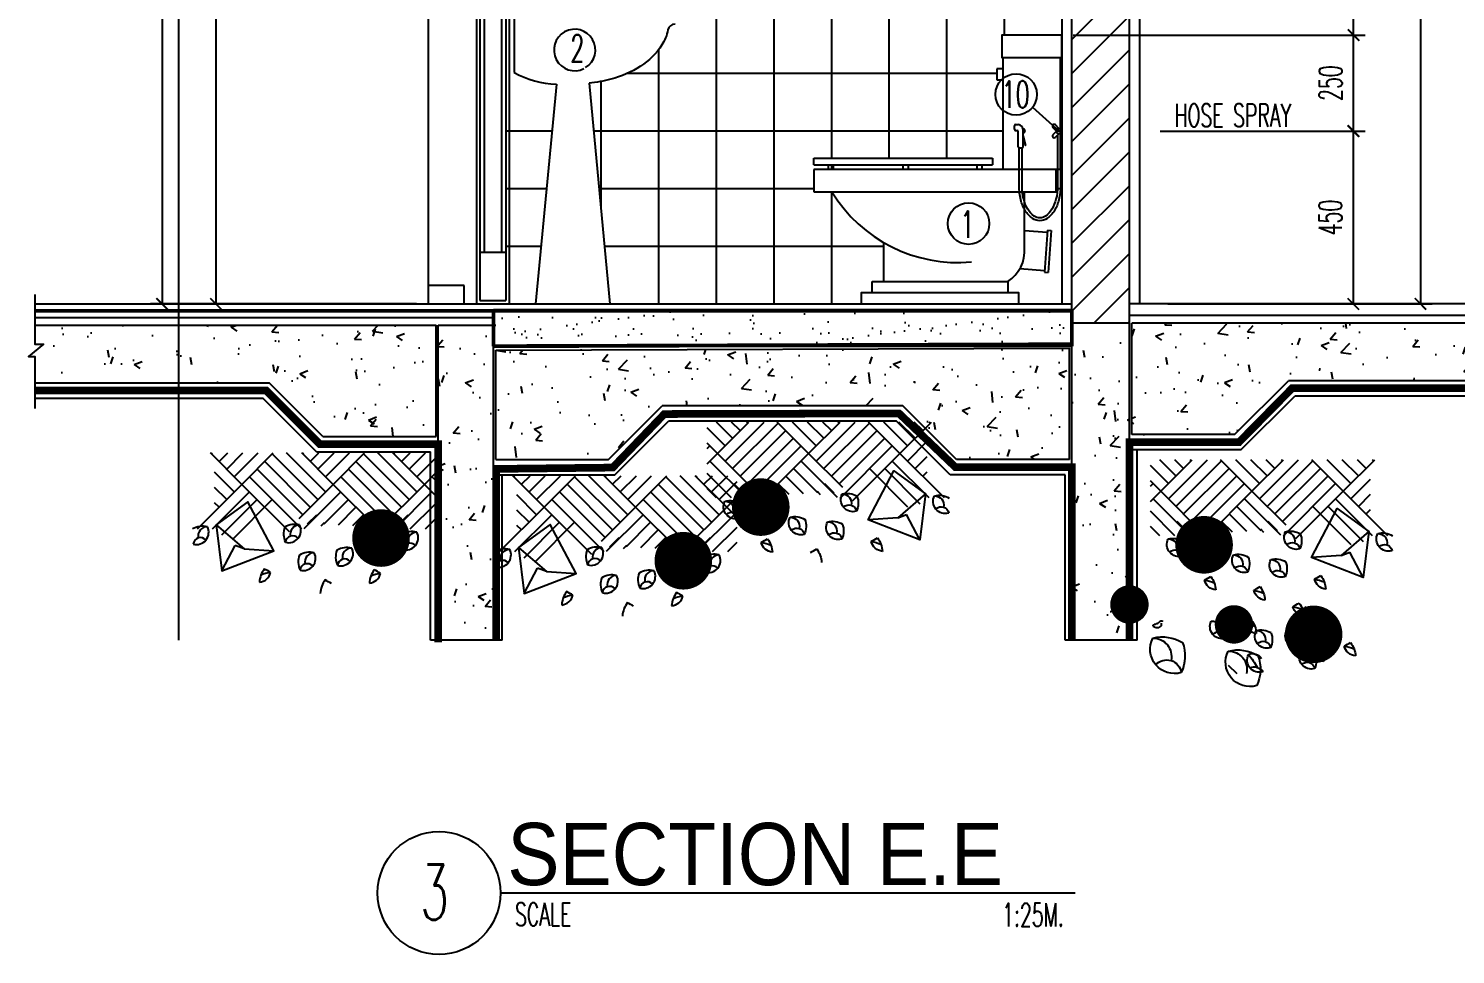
# Model space of a CAD drawing. Extents: x 417682.5 to 417711.4, y 43413.5 to 43433.4.
# Drawn here: x 417697.911 to 417701.626, y 43419.84 to 43422.251 of the extents above; entities that cross this region are included whole.
import ezdxf

# ---------------------------------------------------------------- set-up
doc = ezdxf.new("R2010")
doc.units = 0
doc.header["$MEASUREMENT"] = 0
doc.header["$PDMODE"] = 3
doc.header["$PDSIZE"] = 0.1
doc.linetypes.add('CENTERX2', pattern=[4, 2.5, -0.5, 0.5, -0.5])
doc.linetypes.add('HIDDEN2', pattern=[0.1875, 0.125, -0.0625])
doc.layers.get('0').update_dxf_attribs({"linetype": 'CONTINUOUS'})
doc.layers.get('DEFPOINTS').update_dxf_attribs({"linetype": 'CONTINUOUS'})
for name, color, linetype in [('2', 2, 'CONTINUOUS'), ('A-HATCH', 11, 'CONTINUOUS'), ('AXES', 11, 'CENTERX2'), ('Dimout', 4, 'CONTINUOUS'), ('DW', 7, 'CONTINUOUS'), ('FIX', 3, 'CONTINUOUS'), ('gravel', 11, 'CONTINUOUS'), ('Hatch', 11, 'CONTINUOUS'), ('Plaster', 7, 'CONTINUOUS'), ('SANI', 2, 'CONTINUOUS'), ('Tile', 5, 'CONTINUOUS'), ('TITLE', 6, 'CONTINUOUS'), ('TXT', 2, 'CONTINUOUS'), ('TXT1', 2, 'CONTINUOUS'), ('WALL', 6, 'CONTINUOUS'), ('WallPartition', 2, 'CONTINUOUS'), ('Windows', 9, 'CONTINUOUS')]:
    doc.layers.add(name, color=color, linetype=linetype)
doc.styles.add('ROMANS', font='ROMANS.shx', dxfattribs={"width": 0.6})
doc.styles.add('TTXT', font='swisse.ttf', dxfattribs={"width": 0.6})
doc.dimstyles.new('R50', dxfattribs={"dimscale": 0, "dimtxt": 0.06, "dimasz": 0.03, "dimexe": 0.03, "dimexo": 0.03, "dimgap": 0.03, "dimtad": 1, "dimdec": 0, "dimlfac": 1000, "dimzin": 13, "dimdsep": 46, "dimtxsty": 'ROMANS', "dimblk": 'ARCHTICK', "dimcen": 0.09, "dimclrd": 4, "dimclre": 4, "dimclrt": 2, "dimadec": 0, "dimazin": 0, "dimtfac": 1, "dimtdec": 0, "dimtofl": 0, "dimtmove": 2, "dimatfit": 3, "dimldrblk": 'CLOSEDBLANK', "dimfxl": 0, "dimtolj": 1, "dimtzin": 0, "dimarcsym": 0})

# ---------------------------------------------------------------- blocks, each defined once
blk = doc.blocks.new('_ARCHTICK')
at = {"color": 0, "linetype": 'ByBlock', "const_width": 0.15}
blk.add_lwpolyline([(-0.5, -0.5), (0.5, 0.5)], dxfattribs=at)
blk = doc.blocks.new('*D134')
at = {"layer": 'DEFPOINTS', "color": 0}
for p in [(417701.3611, 43424.2341), (417701.3604, 43421.5341), (417701.5354, 43421.5341)]:
    blk.add_point(p, dxfattribs=at)
at = {"layer": 'Dimout', "color": 4, "lineweight": -2}
for p, q in [((417701.3911, 43424.2341), (417701.5654, 43424.2341)), ((417701.5354, 43424.2341), (417701.5354, 43421.5341)), ((417701.3904, 43421.5341), (417701.5654, 43421.5341))]:
    blk.add_line(p, q, dxfattribs=at)
at = {"layer": 'Dimout', "color": 4, "lineweight": -2, "xscale": 0.03, "yscale": 0.03, "zscale": 0.03}
for p, rotation in [((417701.5354, 43424.2341), 90), ((417701.5354, 43421.5341), 270)]:
    blk.add_blockref('_ARCHTICK', p, dxfattribs=dict(at, rotation=rotation))
at = {"layer": 'Dimout', "color": 2, "insert": (417701.4754, 43422.8841), "char_height": 0.06, "attachment_point": 5, "rotation": 90, "style": 'ROMANS'}
blk.add_mtext('\\A1;2700', dxfattribs=at)
blk = doc.blocks.new('_ClosedBlank')
at = {"color": 0, "linetype": 'ByBlock', "lineweight": -2}
for p, q in [((-1, 0.17), (0, 0)), ((-1, 0.17), (-1, -0.17)), ((0, 0), (-1, -0.17))]:
    blk.add_line(p, q, dxfattribs=at)
blk = doc.blocks.new('*D135')
at = {"layer": 'DEFPOINTS', "color": 0}
for p in [(417700.8073, 43423.4341), (417701.3611, 43423.4341), (417700.6013, 43422.2341)]:
    blk.add_point(p, dxfattribs=at)
at = {"layer": 'Dimout', "color": 4, "lineweight": -2}
for p, q in [((417700.8373, 43423.4341), (417701.3911, 43423.4341)), ((417701.3611, 43422.2341), (417701.3611, 43423.4341)), ((417700.6313, 43422.2341), (417701.3911, 43422.2341))]:
    blk.add_line(p, q, dxfattribs=at)
at = {"layer": 'Dimout', "color": 4, "lineweight": -2, "xscale": 0.03, "yscale": 0.03, "zscale": 0.03}
for p, rotation in [((417701.3611, 43423.4341), 90), ((417701.3611, 43422.2341), 270)]:
    blk.add_blockref('_ARCHTICK', p, dxfattribs=dict(at, rotation=rotation))
at = {"layer": 'Dimout', "color": 2, "insert": (417701.3011, 43422.8341), "char_height": 0.06, "attachment_point": 5, "rotation": 90, "style": 'ROMANS'}
blk.add_mtext('\\A1;1200', dxfattribs=at)
blk = doc.blocks.new('*D136')
at = {"layer": 'DEFPOINTS', "color": 0}
for p in [(417701.3611, 43422.2341), (417701.3611, 43422.2341), (417700.8273, 43421.9841)]:
    blk.add_point(p, dxfattribs=at)
at = {"layer": 'Dimout', "color": 4, "lineweight": -2}
for p, q in [((417701.3611, 43421.9841), (417701.3611, 43422.2341)), ((417700.8573, 43421.9841), (417701.3911, 43421.9841))]:
    blk.add_line(p, q, dxfattribs=at)
at = {"layer": 'Dimout', "color": 4, "lineweight": -2, "xscale": 0.03, "yscale": 0.03, "zscale": 0.03}
for p, rotation in [((417701.3611, 43422.2341), 90), ((417701.3611, 43421.9841), 270)]:
    blk.add_blockref('_ARCHTICK', p, dxfattribs=dict(at, rotation=rotation))
at = {"layer": 'Dimout', "color": 2, "insert": (417701.3011, 43422.1091), "char_height": 0.06, "attachment_point": 5, "rotation": 90, "style": 'ROMANS'}
blk.add_mtext('\\A1;250', dxfattribs=at)
blk = doc.blocks.new('A$C03B742BD')
at = {"layer": 'SANI'}
for p, q in [((0, 0.238), (0, 0.247)), ((0.003, 0.25), (0.01, 0.25)), ((0.003, 0.235), (0.007, 0.235)), ((0.01, 0.192), (0.01, 0.232)), ((0.0225, 0.192), (0.0225, 0.2375)), ((0.1091, 0.234), (0.1003, 0.2428)), ((0.1091, 0.2324), (0.1003, 0.2237)), ((0.1155, 0.2404), (0.1067, 0.2492)), ((0.1155, 0.2261), (0.1067, 0.2173)), ((0.012, 0.19), (0.0205, 0.19)), ((0.0225, 0.221), (0.0291, 0.197)), ((0.0225, 0.2172), (0.0282, 0.1967))]:
    blk.add_line(p, q, dxfattribs=at)
for points in [[(0.12, 0.2271), (0.12, 0.09, -0.060702), (0.1156, 0.0539, -0.074102), (0.1043, 0.0264, -0.106911), (0.0852, 0.0059, -0.152771), (0.0663, 0, -0.152771), (0.0473, 0.0059, -0.106911), (0.0282, 0.0264, -0.074102), (0.0169, 0.0539, -0.060702), (0.0125, 0.09), (0.0125, 0.19)], [(0.1125, 0.2231), (0.1125, 0.09, -0.060702), (0.1083, 0.0557, -0.074102), (0.0978, 0.0302, -0.106911), (0.0809, 0.0121, -0.152771), (0.0663, 0.0075, -0.152771), (0.0516, 0.0121, -0.106911), (0.0347, 0.0302, -0.074102), (0.0242, 0.0557, -0.060702), (0.02, 0.09), (0.02, 0.19)], [(0.0225, 0.2283, 0.064258), (0.0248, 0.2292, 0.106392), (0.0269, 0.2311, 0.159292), (0.0277, 0.2335, 0.159292), (0.0269, 0.236, 0.106392), (0.0248, 0.2379, 0.066222), (0.0224, 0.2388, 0.057624)], [(0.0225, 0.2303, 0.046557), (0.0238, 0.2309, 0.106392), (0.0253, 0.2323, 0.159292), (0.0257, 0.2335, 0.159292), (0.0253, 0.2348, 0.106392), (0.0238, 0.2362, 0.046557), (0.0225, 0.2367, 0.057624)]]:
    blk.add_lwpolyline(points, format="xyb", dxfattribs=at)
blk.add_circle((0.1163, 0.2332), 0.0072, dxfattribs=at)
for centre, radius, start, end in [((0.003, 0.247), 0.003, 90, 180), ((0.003, 0.238), 0.003, 180, 270), ((0.007, 0.232), 0.003, 0, 90), ((0.01, 0.2375), 0.0125, 0, 90), ((0.1035, 0.246), 0.0045, 45, 225), ((0.1035, 0.2205), 0.0045, 135, 315), ((0.012, 0.192), 0.002, 180, 270), ((0.0205, 0.192), 0.002, 270, 0), ((0.0286, 0.1968), 0.0005, 194.5389, 16.2381)]:
    blk.add_arc(centre, radius, start, end, dxfattribs=at)
blk = doc.blocks.new('*D137')
at = {"layer": 'DEFPOINTS', "color": 0}
for p in [(417701.3604, 43421.9841), (417700.8473, 43421.5341), (417701.3604, 43421.5341)]:
    blk.add_point(p, dxfattribs=at)
at = {"layer": 'Dimout', "color": 4, "lineweight": -2}
for p, q in [((417701.3604, 43421.9841), (417701.3604, 43421.5341)), ((417700.8773, 43421.5341), (417701.3904, 43421.5341))]:
    blk.add_line(p, q, dxfattribs=at)
at = {"layer": 'Dimout', "color": 4, "lineweight": -2, "xscale": 0.03, "yscale": 0.03, "zscale": 0.03}
for p, rotation in [((417701.3604, 43421.9841), 90), ((417701.3604, 43421.5341), 270)]:
    blk.add_blockref('_ARCHTICK', p, dxfattribs=dict(at, rotation=rotation))
at = {"layer": 'Dimout', "color": 2, "insert": (417701.3004, 43421.7591), "char_height": 0.06, "attachment_point": 5, "rotation": 90, "style": 'ROMANS'}
blk.add_mtext('\\A1;450', dxfattribs=at)
blk = doc.blocks.new('COMP')
at = {"layer": 'FIX'}
for p, q in [((-0.0411, 0.35), (-0.0411, 0.6416)), ((0.1079, 0.35), (0.1079, 0.6416)), ((-0.0575, 0.6125), (-0.0575, 0.5833)), ((-0.0411, 0.6125), (-0.0575, 0.6125)), ((-0.0575, 0.5833), (-0.0411, 0.5833)), ((-0.5343, 0.3618), (-0.5343, 0.3792)), ((-0.5343, 0.3792), (-0.0685, 0.3792)), ((-0.0685, 0.3792), (-0.0685, 0.3618)), ((-0.5343, 0.3618), (-0.0685, 0.3618)), ((-0.5343, 0.35), (-0.5343, 0.2917)), ((0.1079, 0.35), (-0.5343, 0.35)), ((-0.4959, 0.35), (-0.4959, 0.3618)), ((-0.4825, 0.35), (-0.4825, 0.3618)), ((-0.301, 0.35), (-0.301, 0.3618)), ((-0.2876, 0.35), (-0.2876, 0.3618)), ((-0.1087, 0.35), (-0.1087, 0.3618)), ((-0.0953, 0.35), (-0.0953, 0.3618)), ((0.0971, 0.2917), (0.0971, 0.35)), ((-0.5343, 0.2917), (0.0971, 0.2917)), ((0.0146, 0.1458), (0.0146, 0.2917)), ((0.0146, 0.1914), (0.0738, 0.1873)), ((0.0741, 0.1923), (0.0665, 0.0825)), ((0.0741, 0.1923), (0.0841, 0.1916)), ((0.0841, 0.1916), (0.0765, 0.0818)), ((-0.3528, 0.1603), (-0.3528, 0.0583)), ((0.0027, 0.092), (0.0669, 0.0875)), ((0.0665, 0.0825), (0.0765, 0.0818)), ((-0.382, 0.0583), (-0.0292, 0.0583)), ((-0.382, 0.0292), (-0.382, 0.0583)), ((-0.0292, 0.0583), (-0.0292, 0.0292))]:
    blk.add_line(p, q, dxfattribs=at)
for points in [[(0.1117, 0.6416), (0.1117, 0.7), (-0.0449, 0.7), (-0.0449, 0.6416)], [(0, 0), (0, 0.0292), (-0.4111, 0.0292), (-0.4111, 0)]]:
    blk.add_lwpolyline(points, close=True, dxfattribs=at)
for centre, radius, start, end in [((-0.1594, 0.4916), 0.3837, 211.4114, 275.3446), ((-0.0802, 0.1385), 0.0951, 302.4712, 4.3987)]:
    blk.add_arc(centre, radius, start, end, dxfattribs=at)
blk = doc.blocks.new('A$C22107CF4')
for p, q in [((0.1286, 0.2837), (0.0467, 0.3655)), ((0.0494, 0.3629), (0.052, 0.3655)), ((0.0692, 0.3431), (0.0916, 0.3655)), ((0.089, 0.3233), (0.1312, 0.3655)), ((0.1088, 0.3035), (0.1708, 0.3655)), ((0.1286, 0.2837), (0.2104, 0.3655)), ((0.3068, 0.2243), (0.188, 0.3431)), ((0.3266, 0.2441), (0.2078, 0.3629)), ((0.3464, 0.2639), (0.2447, 0.3655)), ((0.3662, 0.2837), (0.2843, 0.3655)), ((0.287, 0.3629), (0.2896, 0.3655)), ((0.3068, 0.3431), (0.3292, 0.3655)), ((0.3266, 0.3233), (0.3688, 0.3655)), ((0.3464, 0.3035), (0.4084, 0.3655)), ((0.3662, 0.2837), (0.448, 0.3655)), ((0.5444, 0.2243), (0.4256, 0.3431)), ((0.5642, 0.2441), (0.4454, 0.3629)), ((0.584, 0.2639), (0.4823, 0.3655)), ((0.6038, 0.2837), (0.5219, 0.3655)), ((0.5246, 0.3629), (0.5272, 0.3655)), ((0.5444, 0.3431), (0.5668, 0.3655)), ((0.5642, 0.3233), (0.6064, 0.3655)), ((0.584, 0.3035), (0.6308, 0.3504)), ((0.1088, 0.2639), (0.0574, 0.3153)), ((0.2844, 0.1675), (0.1484, 0.3035)), ((0.287, 0.2045), (0.1682, 0.3233)), ((0.5048, 0.1847), (0.386, 0.3035)), ((0.5246, 0.2045), (0.4058, 0.3233)), ((0.6038, 0.2837), (0.6308, 0.3108)), ((0.6308, 0.2962), (0.6236, 0.3035)), ((0.0126, 0.1677), (0.1286, 0.2837)), ((0.0522, 0.1677), (0.1484, 0.2639)), ((0.089, 0.2441), (0.0574, 0.2757)), ((0.2522, 0.1601), (0.1286, 0.2837)), ((0.2775, 0.195), (0.3662, 0.2837)), ((0.2911, 0.169), (0.386, 0.2639)), ((0.4822, 0.1677), (0.3662, 0.2837)), ((0.4877, 0.1677), (0.6038, 0.2837)), ((0.5273, 0.1677), (0.6236, 0.2639)), ((0.6308, 0.2566), (0.6038, 0.2837)), ((0.0692, 0.2243), (0.0574, 0.2361)), ((0.0761, 0.152), (0.1682, 0.2441)), ((0.1077, 0.144), (0.2078, 0.2441)), ((0.3425, 0.1808), (0.4058, 0.2441)), ((0.3799, 0.1786), (0.4256, 0.2243)), ((0.5669, 0.1677), (0.6308, 0.2316)), ((0.2998, 0.1806), (0.3237, 0.2045)), ((0.4173, 0.1764), (0.4454, 0.2045)), ((0.4927, 0.1359), (0.5613, 0.2045)), ((0.6065, 0.1677), (0.6308, 0.192)), ((0.335, 0.1762), (0.3435, 0.1847)), ((0.4547, 0.1742), (0.4652, 0.1847))]:
    blk.add_line(p, q)
for points in [[(0.0766, 0.0585), (0.2116, 0.111), (0.1441, 0.2385), (0.0616, 0.1785), (0.0766, 0.0585), (0.1112, 0.1244)], [(0.1343, 0.1163), (0.2116, 0.111), (0.1441, 0.2385), (0.0616, 0.1785), (0.1343, 0.1163), (0.1112, 0.1244)]]:
    blk.add_lwpolyline(points)
for centre, radius, start, end in [((0.0263, 0.124), 0.0509, 76.0322, 121.1405), ((0.0105, 0.1589), 0.0317, 253.7091, 27.4015), ((0.0385, 0.1494), 0.024, 89.5708, 192.7334), ((0.2876, 0.1547), 0.0506, 159.5756, 205.1522), ((0.2666, 0.1288), 0.0509, 76.0322, 121.1405), ((0.2507, 0.1636), 0.0317, 253.7091, 27.4015), ((0.261, 0.1305), 0.0193, 42.46, 171.8043), ((0.2787, 0.1542), 0.024, 89.5708, 192.7334), ((0.5929, 0.1359), 0.0506, 159.5756, 205.1522), ((0.5718, 0.1099), 0.0509, 76.0322, 121.1405), ((0.556, 0.1448), 0.0317, 253.7091, 27.4015), ((0.5839, 0.1354), 0.024, 89.5708, 192.7334), ((0.0207, 0.1257), 0.0193, 42.46, 171.8043), ((0.4233, 0.0945), 0.0506, 159.5756, 205.1522), ((0.4022, 0.0685), 0.0509, 76.0322, 121.1405), ((0.3864, 0.1034), 0.0317, 253.7091, 27.4015), ((0.4143, 0.0939), 0.024, 89.5708, 192.7334), ((0.5662, 0.1116), 0.0193, 42.46, 171.8043), ((0.3258, 0.0823), 0.0506, 159.5756, 205.1522), ((0.3047, 0.0563), 0.0509, 76.0322, 121.1405), ((0.2889, 0.0912), 0.0317, 253.7091, 27.4015), ((0.2991, 0.058), 0.0193, 42.46, 171.8043), ((0.3168, 0.0818), 0.024, 89.5708, 192.7334), ((0.3966, 0.0702), 0.0193, 42.46, 171.8043), ((0.2409, 0.024), 0.0669, 143.5113, 175.9191), ((0.1707, 0.0622), 0.0336, 275.8828, 346.643), ((0.1707, 0.0622), 0.0336, 275.8828, 346.643), ((0.2198, -0.0514), 0.1071, 98.8765, 112.9463), ((-0.5126, -1.1654), 1.4144, 59.5906, 60.3518), ((0.5272, 0.0216), 0.0669, 143.5113, 175.9191), ((0.457, 0.0598), 0.0336, 275.8828, 346.643), ((0.457, 0.0598), 0.0336, 275.8828, 346.643), ((0.5062, -0.0538), 0.1071, 98.8765, 112.9463), ((-0.2263, -1.1678), 1.4144, 59.5906, 60.3518), ((0.3991, -0.0048), 0.0669, 143.5113, 175.9191), ((-0.3544, -1.1942), 1.4144, 59.5906, 60.3518)]:
    blk.add_arc(centre, radius, start, end)
at = {"layer": 'Hatch', "const_width": 0.075}
blk.add_lwpolyline([(0.4534, 0.144, 1), (0.5284, 0.144, 1)], format="xyb", close=True, dxfattribs=at)
blk = doc.blocks.new('A$C53BB0ABE')
for p, q in [((0.1286, 0.5089), (0.0467, 0.5908)), ((0.0494, 0.5881), (0.052, 0.5908)), ((0.0692, 0.5683), (0.0916, 0.5908)), ((0.089, 0.5485), (0.1312, 0.5908)), ((0.1088, 0.5287), (0.1708, 0.5908)), ((0.1286, 0.5089), (0.2104, 0.5908)), ((0.3068, 0.4495), (0.188, 0.5683)), ((0.3266, 0.4693), (0.2078, 0.5881)), ((0.3464, 0.4891), (0.2447, 0.5908)), ((0.3662, 0.5089), (0.2843, 0.5908)), ((0.287, 0.5881), (0.2896, 0.5908)), ((0.3068, 0.5683), (0.3292, 0.5908)), ((0.3266, 0.5485), (0.3688, 0.5908)), ((0.3464, 0.5287), (0.4084, 0.5908)), ((0.3662, 0.5089), (0.448, 0.5908)), ((0.5444, 0.4495), (0.4256, 0.5683)), ((0.5642, 0.4693), (0.4454, 0.5881)), ((0.584, 0.4891), (0.4823, 0.5908)), ((0.6038, 0.5089), (0.5219, 0.5908)), ((0.5246, 0.5881), (0.5272, 0.5908)), ((0.5444, 0.5683), (0.5668, 0.5908)), ((0.5642, 0.5485), (0.6064, 0.5908)), ((0.584, 0.5287), (0.6308, 0.5756)), ((0.1088, 0.4891), (0.0574, 0.5405)), ((0.2844, 0.3927), (0.1484, 0.5287)), ((0.287, 0.4297), (0.1682, 0.5485)), ((0.5048, 0.4099), (0.386, 0.5287)), ((0.5246, 0.4297), (0.4058, 0.5485)), ((0.6038, 0.5089), (0.6308, 0.536)), ((0.6308, 0.5215), (0.6236, 0.5287)), ((0.0126, 0.3929), (0.1286, 0.5089)), ((0.0522, 0.3929), (0.1484, 0.4891)), ((0.089, 0.4693), (0.0574, 0.5009)), ((0.2522, 0.3853), (0.1286, 0.5089)), ((0.2775, 0.4202), (0.3662, 0.5089)), ((0.2911, 0.3942), (0.386, 0.4891)), ((0.4822, 0.3929), (0.3662, 0.5089)), ((0.4877, 0.3929), (0.6038, 0.5089)), ((0.5273, 0.3929), (0.6236, 0.4891)), ((0.6308, 0.4819), (0.6038, 0.5089)), ((0.0692, 0.4495), (0.0574, 0.4613)), ((0.0761, 0.3773), (0.1682, 0.4693)), ((0.1077, 0.3692), (0.2078, 0.4693)), ((0.3425, 0.406), (0.4058, 0.4693)), ((0.3799, 0.4038), (0.4256, 0.4495)), ((0.5669, 0.3929), (0.6308, 0.4568)), ((0.2998, 0.4059), (0.3237, 0.4297)), ((0.335, 0.4014), (0.3435, 0.4099)), ((0.4173, 0.4017), (0.4454, 0.4297)), ((0.4547, 0.3995), (0.4652, 0.4099)), ((0.4927, 0.3612), (0.5613, 0.4297)), ((0.6065, 0.3929), (0.6308, 0.4172)), ((0.6038, 0.1716), (0.5993, 0.1716)), ((0.5993, 0.1716), (0.5993, 0.17)), ((0.5993, 0.17), (0.6008, 0.17)), ((0.6008, 0.17), (0.6008, 0.1685)), ((0.6023, 0.1655), (0.6023, 0.1579)), ((0.6023, 0.1579), (0.6054, 0.1564)), ((0.6054, 0.17), (0.6038, 0.1716)), ((0.6069, 0.1685), (0.6054, 0.17)), ((0.6054, 0.1564), (0.6069, 0.1549)), ((0.6084, 0.167), (0.6069, 0.1685)), ((0.6069, 0.1549), (0.6084, 0.1534)), ((0.6099, 0.167), (0.6084, 0.167)), ((0.6084, 0.1534), (0.6175, 0.1534)), ((0.6114, 0.1655), (0.6099, 0.167)), ((0.6129, 0.164), (0.6114, 0.1655)), ((0.616, 0.164), (0.6129, 0.164)), ((0.6175, 0.1625), (0.616, 0.164)), ((0.6205, 0.1625), (0.6175, 0.1625)), ((0.6175, 0.1534), (0.619, 0.1549)), ((0.619, 0.1549), (0.622, 0.1549)), ((0.6205, 0.1609), (0.6205, 0.1625)), ((0.6236, 0.1609), (0.6205, 0.1609)), ((0.622, 0.1564), (0.6236, 0.1579)), ((0.622, 0.1549), (0.622, 0.1564)), ((0.6236, 0.1579), (0.6236, 0.1609)), ((0.1652, 0.1106), (0.1667, 0.1091)), ((0.1667, 0.1091), (0.1758, 0.1091)), ((0.1758, 0.1091), (0.1773, 0.1106)), ((0.1773, 0.1106), (0.1804, 0.1106)), ((0.4049, 0.033), (0.4273, 0.0554))]:
    blk.add_line(p, q)
for points in [[(0.0766, 0.2837), (0.2116, 0.3362), (0.1441, 0.4638), (0.0616, 0.4038), (0.0766, 0.2837), (0.1112, 0.3497)], [(0.1343, 0.3416), (0.2116, 0.3362), (0.1441, 0.4638), (0.0616, 0.4038), (0.1343, 0.3416), (0.1112, 0.3497)]]:
    blk.add_lwpolyline(points)
for centre, radius, start, end in [((0.0263, 0.3493), 0.0509, 76.0322, 121.1405), ((0.0105, 0.3841), 0.0317, 253.7091, 27.4015), ((0.0385, 0.3747), 0.024, 89.5708, 192.7334), ((0.2876, 0.38), 0.0506, 159.5756, 205.1522), ((0.2666, 0.354), 0.0509, 76.0322, 121.1405), ((0.2507, 0.3889), 0.0317, 253.7091, 27.4015), ((0.261, 0.3557), 0.0193, 42.46, 171.8043), ((0.2787, 0.3794), 0.024, 89.5708, 192.7334), ((0.5929, 0.3611), 0.0506, 159.5756, 205.1522), ((0.5718, 0.3352), 0.0509, 76.0322, 121.1405), ((0.556, 0.37), 0.0317, 253.7091, 27.4015), ((0.5839, 0.3606), 0.024, 89.5708, 192.7334), ((0.0207, 0.3509), 0.0193, 42.46, 171.8043), ((0.4233, 0.3197), 0.0506, 159.5756, 205.1522), ((0.4022, 0.2938), 0.0509, 76.0322, 121.1405), ((0.3864, 0.3286), 0.0317, 253.7091, 27.4015), ((0.4143, 0.3192), 0.024, 89.5708, 192.7334), ((0.5662, 0.3369), 0.0193, 42.46, 171.8043), ((0.3258, 0.3075), 0.0506, 159.5756, 205.1522), ((0.3047, 0.2816), 0.0509, 76.0322, 121.1405), ((0.2889, 0.3164), 0.0317, 253.7091, 27.4015), ((0.2991, 0.2833), 0.0193, 42.46, 171.8043), ((0.3168, 0.307), 0.024, 89.5708, 192.7334), ((0.3966, 0.2954), 0.0193, 42.46, 171.8043), ((0.2409, 0.2493), 0.0669, 143.5113, 175.9191), ((0.1707, 0.2874), 0.0336, 275.8828, 346.643), ((0.1707, 0.2874), 0.0336, 275.8828, 346.643), ((0.2198, 0.1738), 0.1071, 98.8765, 112.9463), ((-0.5126, -0.9402), 1.4144, 59.5906, 60.3518), ((0.3991, 0.2205), 0.0669, 143.5113, 175.9191), ((-0.3544, -0.969), 1.4144, 59.5906, 60.3518), ((0.5272, 0.2468), 0.0669, 143.5113, 175.9191), ((0.457, 0.285), 0.0336, 275.8828, 346.643), ((0.457, 0.285), 0.0336, 275.8828, 346.643), ((0.5062, 0.1714), 0.1071, 98.8765, 112.9463), ((-0.2263, -0.9426), 1.4144, 59.5906, 60.3518), ((0.3289, 0.2586), 0.0336, 275.8828, 346.643), ((0.3289, 0.2586), 0.0336, 275.8828, 346.643), ((0.3781, 0.145), 0.1071, 98.8765, 112.9463), ((0.2342, 0.1849), 0.0506, 159.5756, 205.1522), ((0.1973, 0.1938), 0.0317, 253.7091, 27.4015), ((0.2974, 0.1777), 0.0669, 143.5113, 175.9191), ((0.2272, 0.2159), 0.0336, 275.8828, 346.643), ((0.2272, 0.2159), 0.0336, 275.8828, 346.643), ((0.2764, 0.1023), 0.1071, 98.8765, 112.9463), ((-0.4561, -1.0117), 1.4144, 59.5906, 60.3518), ((0.2076, 0.1607), 0.0193, 42.46, 171.8043), ((0.4217, 0.1339), 0.0669, 143.5113, 175.9191), ((0.3515, 0.172), 0.0336, 275.8828, 346.643), ((0.3515, 0.172), 0.0336, 275.8828, 346.643), ((0.4007, 0.0584), 0.1071, 98.8765, 112.9463), ((-0.3318, -1.0556), 1.4144, 59.5906, 60.3518), ((0.4809, 0.1473), 0.0506, 159.5756, 205.1522), ((0.444, 0.1562), 0.0317, 253.7091, 27.4015), ((0.4719, 0.1468), 0.024, 89.5708, 192.7334), ((0.1633, 0.075), 0.0669, 143.5113, 175.9191), ((-0.5902, -1.1144), 1.4144, 59.5906, 60.3518), ((0.2641, 0.1182), 0.0309, 145.6775, 215.1297), ((0.2643, 0.1135), 0.0339, 70.0639, 139.3275), ((0.2477, 0.1308), 0.0317, 253.7091, 27.4015), ((0.258, 0.0977), 0.0193, 42.46, 171.8043), ((0.2757, 0.1214), 0.024, 89.5708, 192.7334), ((0.364, 0.1228), 0.0506, 159.5756, 205.1522), ((0.343, 0.0969), 0.0509, 76.0322, 121.1405), ((0.3271, 0.1317), 0.0317, 253.7091, 27.4015), ((0.3374, 0.0986), 0.0193, 42.46, 171.8043), ((0.3551, 0.1223), 0.024, 89.5708, 192.7334), ((0.4542, 0.123), 0.0193, 42.46, 171.8043), ((0.6418, 0.0795), 0.1012, 159.5756, 205.1522), ((0.5997, 0.0276), 0.1018, 76.0322, 121.1405), ((0.568, 0.0973), 0.0634, 253.7091, 27.4015), ((0.6239, 0.0785), 0.048, 89.5708, 192.7334), ((0.0931, 0.1132), 0.0336, 275.8828, 346.643), ((0.0931, 0.1132), 0.0336, 275.8828, 346.643), ((0.1423, -0.0004), 0.1071, 98.8765, 112.9463), ((0.247, 0.0605), 0.0669, 143.5113, 175.9191), ((0.1768, 0.0987), 0.0336, 275.8828, 346.643), ((0.1768, 0.0987), 0.0336, 275.8828, 346.643), ((0.2259, -0.0149), 0.1071, 98.8765, 112.9463), ((-0.5065, -1.1289), 1.4144, 59.5906, 60.3518), ((0.2488, 0.0686), 0.0506, 159.5756, 205.1522), ((0.2277, 0.0426), 0.0509, 76.0322, 121.1405), ((0.2119, 0.0775), 0.0317, 253.7091, 27.4015), ((0.2398, 0.0681), 0.024, 89.5708, 192.7334), ((0.347, 0.0689), 0.0317, 253.7091, 27.4015), ((0.3641, 0.0592), 0.0267, 65.5992, 147.4022), ((0.4454, 0.0455), 0.1012, 159.5756, 205.1522), ((0.4033, -0.0063), 0.1018, 76.0322, 121.1405), ((0.5126, -0.0328), 0.1801, 139.7514, 152.5428), ((0.3716, 0.0634), 0.0634, 253.7091, 27.4015), ((0.4275, 0.0445), 0.048, 89.5708, 192.7334), ((0.2221, 0.0443), 0.0193, 42.46, 171.8043), ((0.3603, 0.0256), 0.0257, 64.3681, 149.8962), ((0.5884, 0.031), 0.0386, 42.46, 171.8043)]:
    blk.add_arc(centre, radius, start, end)
at = {"layer": 'Hatch'}
for points, const_width in [([(0.4534, 0.3692, 1), (0.5284, 0.3692, 1)], 0.075), ([(0.6603, 0.2138, 1), (0.7103, 0.2138, 1)], 0.05), ([(0.1682, 0.136, 1), (0.2432, 0.136, 1)], 0.075), ([(0.3881, 0.162, 1), (0.4381, 0.162, 1)], 0.05)]:
    blk.add_lwpolyline(points, format="xyb", close=True, dxfattribs=dict(at, const_width=const_width))
blk = doc.blocks.new('*D163')
at = {"layer": 'DEFPOINTS', "color": 0}
for p in [(417698.433, 43424.2341), (417698.2587, 43421.5341), (417698.4337, 43421.5341)]:
    blk.add_point(p, dxfattribs=at)
at = {"layer": 'Dimout', "color": 4, "lineweight": -2}
for p, q in [((417698.403, 43424.2341), (417698.2287, 43424.2341)), ((417698.2587, 43424.2341), (417698.2587, 43421.5341)), ((417698.4037, 43421.5341), (417698.2287, 43421.5341))]:
    blk.add_line(p, q, dxfattribs=at)
at = {"layer": 'Dimout', "color": 4, "lineweight": -2, "xscale": 0.03, "yscale": 0.03, "zscale": 0.03}
for p, rotation in [((417698.2587, 43424.2341), 90), ((417698.2587, 43421.5341), 270)]:
    blk.add_blockref('_ARCHTICK', p, dxfattribs=dict(at, rotation=rotation))
at = {"layer": 'Dimout', "color": 2, "insert": (417698.1987, 43422.8841), "char_height": 0.06, "attachment_point": 5, "rotation": 90, "style": 'ROMANS'}
blk.add_mtext('\\A1;2700', dxfattribs=at)
blk = doc.blocks.new('*D164')
at = {"layer": '2', "color": 4, "lineweight": -2}
for p, q in [((417698.9473, 43423.7341), (417698.3691, 43423.7341)), ((417698.3991, 43421.5341), (417698.3991, 43423.7341)), ((417698.9213, 43421.5341), (417698.3691, 43421.5341))]:
    blk.add_line(p, q, dxfattribs=at)
at = {"layer": 'DEFPOINTS', "color": 0}
for p in [(417698.3991, 43423.7341), (417698.9773, 43423.7341), (417698.9513, 43421.5341)]:
    blk.add_point(p, dxfattribs=at)
at = {"layer": '2', "color": 4, "lineweight": -2, "xscale": 0.03, "yscale": 0.03, "zscale": 0.03}
for p, rotation in [((417698.3991, 43423.7341), 90), ((417698.3991, 43421.5341), 270)]:
    blk.add_blockref('_ARCHTICK', p, dxfattribs=dict(at, rotation=rotation))
at = {"layer": '2', "color": 2, "insert": (417698.3391, 43422.6341), "char_height": 0.06, "attachment_point": 5, "rotation": 90, "style": 'ROMANS'}
blk.add_mtext('\\A1;2200', dxfattribs=at)

msp = doc.modelspace()

# ---------------------------------------------------------------- hatches: boundary and pattern name
at = {"layer": 'A-HATCH'}
h = msp.add_hatch(dxfattribs=at)
h.set_pattern_fill('ANSI31', color=256, scale=0.5, style=0)
h.set_pattern_definition([(45, (-136.37666, -89.86417), (-0.044194173824, 0.044194173824), [])])
h.paths.add_polyline_path([(417700.7773, 43424.5341), (417700.7544, 43424.5341), (417700.7544, 43424.5713), (417700.6273, 43424.4815), (417700.6273, 43421.4841), (417700.7773, 43421.4841)])
at = {"layer": 'Windows'}
h = msp.add_hatch(dxfattribs=at)
h.set_pattern_fill('AR-SAND', color=256, scale=0.05, style=0)
h.set_pattern_definition([(37.5, (-136.37666, -89.86417), (-0.003149667905, 0.09634118845), [0, -0.076, 0, -0.085, 0, -0.08125]), (7.5, (-136.37666, -89.86417), (0.088488835263, 0.14110730326), [0, -0.041, 0, -0.0685, 0, -0.02625]), (327.5, (-136.43816, -89.86417), (0.155707093088, 0.000282952677), [0, -0.025, 0, -0.09, 0, -0.1175]), (317.5, (-136.43816, -89.86417), (0.15030633023, 0.043883778247), [0, -0.0125, 0, -0.059, 0, -0.0675])])
h.paths.add_polyline_path([(417700.6273, 43421.5191), (417699.1217, 43421.5191), (417699.1217, 43421.4241), (417700.6273, 43421.4241)])
h = msp.add_hatch(dxfattribs=at)
h.set_pattern_fill('AR-CONC', color=256, scale=0.03, style=0)
h.set_pattern_definition([(50, (-136.37666, -89.86417), (0.21517805478, -0.018825640495), [0.0225, -0.2475]), (355, (-136.37666, -89.86417), (-0.04162540008, 0.22565764011), [0.018, -0.198]), (100.4514, (-136.35873, -89.86574), (0.17355281451, 0.20683186262), [0.019122057, -0.2103426336]), (46.1842, (-136.37666, -89.80417), (0.32017231459, -0.0496557043), [0.03375, -0.37125]), (96.6356, (-136.34998, -89.8083), (0.28039881166, 0.29223536127), [0.0286830864, -0.3155139]), (351.1842, (-136.37666, -89.80417), (0.28039858354, 0.29223558028), [0.027, -0.297]), (21, (-136.34666, -89.81917), (0.179072115636, -0.1207856672), [0.0225, -0.2475]), (326, (-136.34666, -89.81917), (0.07299459958, 0.21754501351), [0.018, -0.198]), (71.4514, (-136.33174, -89.82924), (0.25206678857, 0.09675914901), [0.019122057, -0.2103426336]), (37.5, (-136.37666, -89.86417), (0.003647956595, 0.09986815615), [0, -0.1956, 0, -0.201, 0, -0.19875]), (7.5, (-136.37666, -89.86417), (0.078920861233, 0.118323513565), [0, -0.1146, 0, -0.1911, 0, -0.07575]), (327.5, (-136.44356, -89.86417), (0.160146730852, -0.00676646152), [0, -0.075, 0, -0.234, 0, -0.3105]), (317.5, (-136.47356, -89.86417), (0.174955850803, 0.0300314947), [0, -0.0975, 0, -0.1554, 0, -0.2205])])
h.paths.add_polyline_path([(417701.1913, 43421.3341), (417701.9705, 43421.3341), (417701.9705, 43421.3969), (417701.954, 43421.3969), (417701.9705, 43421.4106), (417701.9705, 43421.4841), (417700.7837, 43421.4841), (417700.7837, 43421.1941), (417701.0513, 43421.1941)])
h.paths.add_polyline_path([(417700.6273, 43420.6584), (417700.7773, 43420.6584), (417700.7773, 43420.7265, -0.995239), (417700.7773, 43420.7765), (417700.7773, 43421.1741), (417700.7773, 43421.4841), (417700.6273, 43421.4841)])
h.paths.add_polyline_path([(417699.1273, 43421.4141), (417699.1273, 43421.1291), (417699.421, 43421.1291), (417699.561, 43421.2691), (417700.1873, 43421.2691), (417700.3273, 43421.1291), (417700.621, 43421.1291), (417700.621, 43421.4191)])
h.paths.add_polyline_path([(417699.1217, 43421.4241), (417699.1217, 43421.4791), (417698.9773, 43421.4791), (417698.9773, 43420.6584), (417699.1217, 43420.6584)])
h.paths.add_polyline_path([(417698.3023, 43421.4791), (417698.3023, 43421.3291), (417698.5373, 43421.3291), (417698.6773, 43421.1891), (417698.9722, 43421.1891), (417698.9722, 43421.4791)])
h.paths.add_polyline_path([(417698.3023, 43421.4791), (417697.9274, 43421.4791), (417697.9274, 43421.4293), (417697.9499, 43421.4293), (417697.9274, 43421.4106), (417697.9274, 43421.3291), (417698.3023, 43421.3291)])

# ---------------------------------------------------------------- linework, layer by layer
at = {"layer": '2'}
for p, q in [((417698.9513, 43421.5821), (417698.9513, 43421.5341)), ((417699.0456, 43421.5821), (417698.9513, 43421.5821)), ((417699.0456, 43421.5341), (417699.0456, 43421.5821)), ((417697.9274, 43421.4791), (417698.9722, 43421.4791)), ((417698.9722, 43421.1891), (417698.9722, 43421.4791)), ((417698.9773, 43421.4791), (417699.1273, 43421.4791)), ((417698.9773, 43420.6584), (417698.9773, 43421.4791)), ((417700.6273, 43420.6584), (417700.6273, 43421.4841)), ((417700.7773, 43421.4841), (417700.6273, 43421.4841)), ((417700.7773, 43420.6615), (417700.7773, 43421.4841)), ((417701.9705, 43421.4841), (417700.7837, 43421.4841)), ((417700.7837, 43421.1941), (417700.7837, 43421.4841)), ((417699.1217, 43420.6584), (417699.1217, 43421.4241)), ((417699.1273, 43421.4141), (417700.621, 43421.4191)), ((417699.1273, 43421.1291), (417699.1273, 43421.4141)), ((417700.621, 43421.1291), (417700.621, 43421.4191)), ((417697.9274, 43421.3291), (417698.5373, 43421.3291)), ((417698.6773, 43421.1891), (417698.5373, 43421.3291)), ((417701.0513, 43421.1941), (417701.1913, 43421.3341)), ((417701.9705, 43421.3341), (417701.1913, 43421.3341)), ((417701.0679, 43421.1541), (417701.2079, 43421.2941)), ((417701.9705, 43421.2941), (417701.2079, 43421.2941)), ((417697.9274, 43421.2891), (417698.5208, 43421.2891)), ((417698.6608, 43421.1491), (417698.5208, 43421.2891)), ((417699.421, 43421.1291), (417699.561, 43421.2691)), ((417700.1873, 43421.2691), (417699.561, 43421.2691)), ((417700.3273, 43421.1291), (417700.1873, 43421.2691)), ((417699.4375, 43421.0891), (417699.5775, 43421.2291)), ((417700.1708, 43421.2291), (417699.5775, 43421.2291)), ((417700.3108, 43421.0891), (417700.1708, 43421.2291)), ((417698.6773, 43421.1891), (417698.9722, 43421.1891)), ((417701.0513, 43421.1941), (417700.7837, 43421.1941)), ((417698.6608, 43421.1491), (417698.9573, 43421.1491)), ((417698.9573, 43420.6584), (417698.9573, 43421.1491)), ((417701.0679, 43421.1541), (417700.7713, 43421.1541)), ((417700.7973, 43420.6584), (417700.7973, 43421.1541)), ((417699.1273, 43421.1291), (417699.421, 43421.1291)), ((417700.621, 43421.1291), (417700.3273, 43421.1291)), ((417699.1217, 43420.6898), (417699.1217, 43421.0841)), ((417699.1381, 43421.0891), (417699.4375, 43421.0891)), ((417699.1441, 43420.6584), (417699.1441, 43421.0891)), ((417700.6102, 43421.0891), (417700.3108, 43421.0891)), ((417700.6102, 43420.6584), (417700.6102, 43421.0891)), ((417699.1441, 43420.6584), (417698.9573, 43420.6584)), ((417700.7973, 43420.6584), (417700.6102, 43420.6584))]:
    msp.add_line(p, q, dxfattribs=at)
at = {"layer": 'AXES'}
msp.add_line((417698.3023, 43420.6584), (417698.3023, 43425.1124), dxfattribs=at)
at = {"layer": 'DW'}
msp.add_line((417700.5248, 43422.0461), (417700.5942, 43421.9841), dxfattribs=at)
at = {"layer": 'FIX', "color": 2}
for centre in [(417700.4825, 43422.0795), (417700.3586, 43421.7433)]:
    msp.add_circle(centre, 0.054, dxfattribs=at)
msp.add_arc((417699.333, 43422.1953), 0.054, 301.6669, 296.287, dxfattribs=at)
at = {"layer": 'Plaster'}
for p, q in [((417698.9513, 43424.5341), (417698.9513, 43421.5341)), ((417700.8033, 43424.5341), (417700.8033, 43421.5341)), ((417700.6013, 43424.2341), (417700.6013, 43421.5341)), ((417700.0013, 43421.896), (417700.0013, 43421.8841)), ((417700.0013, 43421.8258), (417700.0013, 43421.5341)), ((417697.9274, 43421.5341), (417700.6273, 43421.5341)), ((417697.9274, 43421.5191), (417700.6274, 43421.5191)), ((417697.9274, 43421.5141), (417700.6274, 43421.5141)), ((417701.9705, 43421.5341), (417700.7773, 43421.5341)), ((417697.9274, 43421.4991), (417699.1217, 43421.4991)), ((417701.9705, 43421.5041), (417700.7773, 43421.5041))]:
    msp.add_line(p, q, dxfattribs=at)
at = {"layer": 'SANI', "linetype": 'Continuous'}
for p, q in [((417699.1753, 43422.3345), (417699.1753, 43422.1368)), ((417699.3706, 43422.1089), (417699.4248, 43421.5341)), ((417699.2852, 43422.1066), (417699.2312, 43421.5341))]:
    msp.add_line(p, q, dxfattribs=at)
at = {"layer": 'SANI', "color": 6}
msp.add_line((417699.1397, 43420.0005), (417700.6359, 43420.0005), dxfattribs=at)
at = {"layer": 'SANI', "linetype": 'Continuous'}
msp.add_lwpolyline([(417699.5945, 43422.2626, 0.355712), (417699.5755, 43422.2476, -0.103437), (417699.5601, 43422.2083, -0.107169), (417699.504, 43422.1528, -0.077294), (417699.4274, 43422.1194, -0.037007), (417699.3706, 43422.1089, -0.037007)], format="xyb", dxfattribs=at)
msp.add_arc((417699.2914, 43422.3434), 0.237, 240.6758, 268.5004, dxfattribs=at)
at = {"layer": 'Tile'}
for p, q in [((417699.7013, 43424.2341), (417699.7013, 43421.5341)), ((417699.8513, 43424.2341), (417699.8513, 43421.5341)), ((417700.0013, 43424.2341), (417700.0013, 43421.9133)), ((417700.1513, 43424.2341), (417700.1513, 43421.9133)), ((417700.3013, 43424.2341), (417700.3013, 43421.9133)), ((417700.4513, 43424.2341), (417700.4513, 43422.2341)), ((417699.5513, 43422.1959), (417699.5513, 43421.5341)), ((417699.3125, 43422.1454), (417699.3125, 43422.1469)), ((417699.4013, 43422.1135), (417699.4013, 43421.7829)), ((417700.4322, 43422.1341), (417699.4691, 43422.1341)), ((417699.2736, 43421.9841), (417699.1533, 43421.9841)), ((417700.4486, 43421.9841), (417699.3824, 43421.9841)), ((417700.6013, 43421.9841), (417700.5868, 43421.9841)), ((417699.2595, 43421.8341), (417699.1533, 43421.8341)), ((417699.9554, 43421.8341), (417699.3965, 43421.8341)), ((417700.6013, 43421.8341), (417700.5868, 43421.8341)), ((417700.6013, 43421.8341), (417700.5868, 43421.8341)), ((417699.2454, 43421.6841), (417699.1533, 43421.6841)), ((417700.1369, 43421.6841), (417699.4106, 43421.6841))]:
    msp.add_line(p, q, dxfattribs=at)
at = {"layer": 'TITLE', "color": 6}
msp.add_circle((417698.9797, 43420.0005), 0.16, dxfattribs=at)
at = {"layer": 'WALL'}
for p, q in [((417700.6273, 43421.4841), (417700.6273, 43424.5341)), ((417700.7773, 43421.4841), (417700.7773, 43424.5341))]:
    msp.add_line(p, q, dxfattribs=at)
at = {"layer": 'WallPartition', "linetype": 'HIDDEN2'}
for points, const_width in [([(417699.1217, 43421.4241), (417700.6273, 43421.4291), (417700.6273, 43421.5191)], 0.01), ([(417699.1217, 43421.4241), (417699.1217, 43421.5141)], 0.01), ([(417697.9274, 43421.3091), (417698.5291, 43421.3091), (417698.6691, 43421.1691), (417698.9773, 43421.1691), (417698.9773, 43420.6527)], 0.02), ([(417701.9705, 43421.3142), (417701.2016, 43421.3151), (417701.0628, 43421.1741), (417700.7773, 43421.1741), (417700.7773, 43420.6584)], 0.02), ([(417699.1285, 43420.6584), (417699.1285, 43421.1046), (417699.4321, 43421.1081), (417699.5664, 43421.2475), (417700.1774, 43421.2491), (417700.3245, 43421.1091), (417700.6273, 43421.1091), (417700.6273, 43420.6584)], 0.02)]:
    msp.add_lwpolyline(points, dxfattribs=dict(at, const_width=const_width))
at = {"layer": 'Windows'}
for p, q in [((417699.086, 43423.6865), (417699.086, 43421.5434)), ((417699.1533, 43423.6865), (417699.1533, 43421.5434)), ((417699.0769, 43422.4794), (417699.0769, 43421.5341)), ((417699.0971, 43422.4685), (417699.0971, 43421.6688)), ((417699.1422, 43422.4685), (417699.1422, 43421.6688)), ((417699.1625, 43422.4794), (417699.1625, 43421.5341)), ((417699.086, 43421.6688), (417699.1533, 43421.6688)), ((417699.086, 43421.5434), (417699.1533, 43421.5434))]:
    msp.add_line(p, q, dxfattribs=at)
msp.add_lwpolyline([(417697.9274, 43421.5584), (417697.9274, 43421.4293), (417697.9499, 43421.4293), (417697.9108, 43421.3969), (417697.9274, 43421.3969), (417697.9274, 43421.2621)], dxfattribs=at)
msp.add_lwpolyline([(417700.6273, 43421.5191), (417699.1217, 43421.5191), (417699.1217, 43421.4241), (417700.6273, 43421.4241)], close=True, dxfattribs=at)

# ---------------------------------------------------------------- block references
at = {"layer": 'gravel', "xscale": -1}
for name, p in [('A$C22107CF4', (417700.3084, 43420.8612)), ('A$C53BB0ABE', (417701.4628, 43420.5378))]:
    msp.add_blockref(name, p, dxfattribs=at)
at = {"layer": 'gravel'}
for p in [(417698.3378, 43420.7806), (417699.125, 43420.7215)]:
    msp.add_blockref('A$C22107CF4', p, dxfattribs=at)
at = {"layer": 'SANI'}
msp.add_blockref('A$C03B742BD', (417700.4779, 43421.7509), dxfattribs=at)
at = {"layer": 'Windows'}
msp.add_blockref('COMP', (417700.4897, 43421.5341), dxfattribs=at)

# ---------------------------------------------------------------- texts
at = {"layer": 'TITLE', "style": 'ROMANS', "width": 0.6}
msp.add_text('3', height=0.1439, dxfattribs=at).set_placement((417698.931, 43419.9309))
at = {"layer": 'TXT', "style": 'ROMANS', "width": 0.6}
for s, height, p in [('2', 0.07, (417699.3218, 43422.1644)), ('10', 0.07, (417700.4451, 43422.0448)), ('HOSE SPRAY', 0.06, (417700.8945, 43421.9951)), ('1', 0.07, (417700.3374, 43421.7062)), ('SCALE', 0.06, (417699.1775, 43419.915)), ('1:25M.', 0.06, (417700.446, 43419.9136))]:
    msp.add_text(s, height=height, dxfattribs=at).set_placement(p)
at = {"layer": 'TXT1', "color": 6, "style": 'TTXT', "width": 0.9}
msp.add_text('SECTION E.E', height=0.162094, dxfattribs=at).set_placement((417699.1575, 43420.0209))

# ---------------------------------------------------------------- dimensions: what is measured, and where the dimension line sits
at = {"layer": '2'}
dim = msp.add_linear_dim(base=(417698.3991, 43423.7341), p1=(417698.9513, 43421.5341), p2=(417698.9773, 43423.7341), angle=90, dimstyle='R50', override={"dimscale": 1}, dxfattribs=at)
dim.commit()
dim.dimension.update_dxf_attribs({"geometry": '*D164', "text_midpoint": (417698.3391, 43422.6341)})
at = {"layer": 'Dimout'}
for base, p1, p2, picture, middle in [((417698.2587, 43421.5341), (417698.433, 43424.2341), (417698.4337, 43421.5341), '*D163', (417698.1987, 43422.8841)), ((417701.5354, 43421.5341), (417701.3611, 43424.2341), (417701.3604, 43421.5341), '*D134', (417701.4754, 43422.8841)), ((417701.3611, 43423.4341), (417700.6013, 43422.2341), (417700.8073, 43423.4341), '*D135', (417701.3011, 43422.8341)), ((417701.3611, 43422.2341), (417700.8273, 43421.9841), (417701.3611, 43422.2341), '*D136', (417701.3011, 43422.1091)), ((417701.3604, 43421.5341), (417701.3604, 43421.9841), (417700.8473, 43421.5341), '*D137', (417701.3004, 43421.7591))]:
    dim = msp.add_linear_dim(base=base, p1=p1, p2=p2, angle=90, dimstyle='R50', override={"dimscale": 1}, dxfattribs=at)
    dim.commit()
    dim.dimension.update_dxf_attribs({"geometry": picture, "text_midpoint": middle})

doc.saveas('drawing.dxf')
